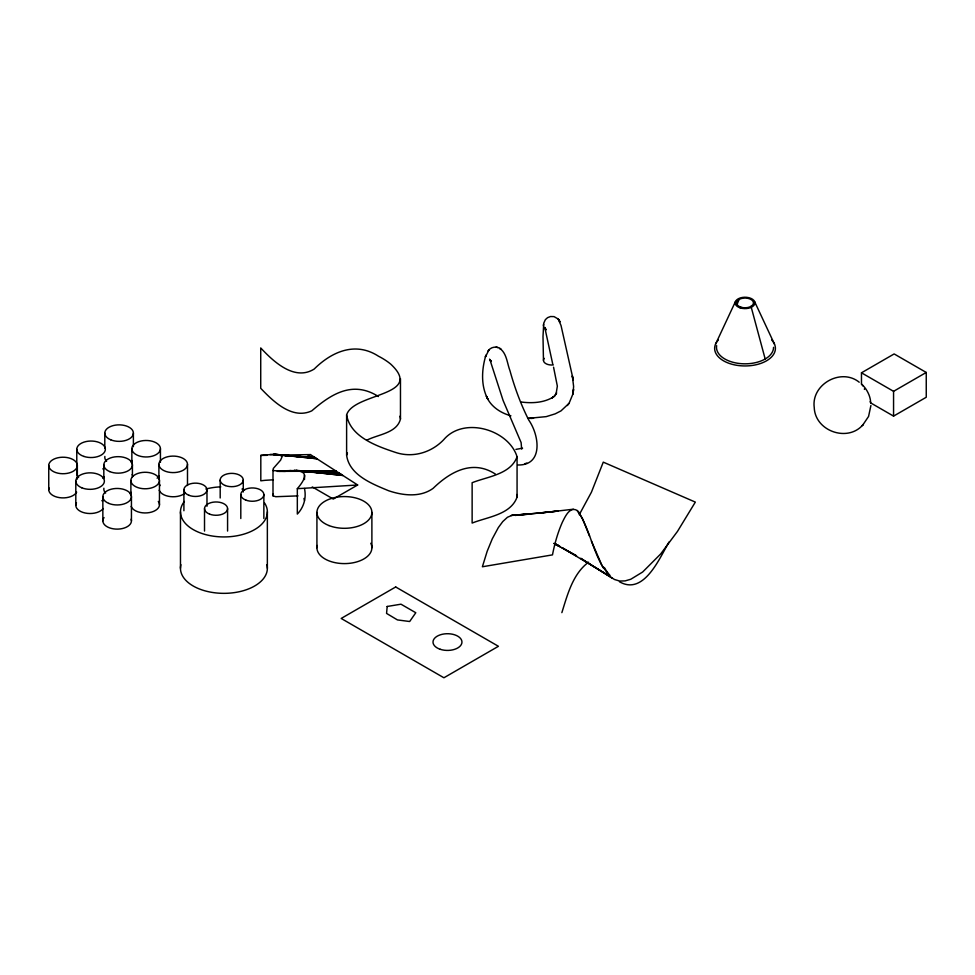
<?xml version="1.0" encoding="UTF-8"?>
<svg xmlns="http://www.w3.org/2000/svg" width="975" height="975" viewBox="0 0 975 975"><rect width="100%" height="100%" fill="white"/><g stroke="black" fill="none" stroke-linecap="round" stroke-linejoin="round"><path stroke-width="1.46" d="M500.955 349.148L499.7 348.343C506.805 353.291 507.073 363.163 509.949 370.634C514.666 387.66 520.784 404.284 528.755 420.067C539.577 435.569 543.221 465.514 518.054 464.99M870.907 405.515L868.567 416.447L862.826 424.978M273.122 479.81L265.115 480.322A89.493 51.675 0 0 0 260.812 480.821L260.812 455.423A89.493 51.675 0 0 1 265.115 454.935C270.538 455.069 277.899 452.534 282.165 456.592L280.581 460.176L273.329 468.427L273 470.45C287.113 472.765 318.74 463.6 297.326 488.682L297.326 514.069C303.883 507.268 306.503 497.92 304.493 488.512M531.278 418.348L528.413 418.336L546.232 416.63L555.189 413.851L560.991 410.889L569.071 403.309L572.995 393.803L573.617 386.502L572.337 375.838L561.027 325.504L558.139 318.996L554.056 316.619L550.57 316.522L547.572 317.655L545.378 319.642L543.745 323.176L543.002 336.485L543.465 360.311M378.434 396.533C352.816 380.262 331.244 393.961 311.781 410.853C292.195 419.92 273.293 401.481 260.727 388.306L260.727 347.953C273.573 361.688 294.511 381.347 314.157 369.074C331.61 351.78 355.266 341.189 378.434 356.18A77.61 44.801 0 0 1 390.67 364.077C425.173 396.179 353.572 392.633 346.612 414.887L346.612 455.24C349.257 475.105 372.292 483.941 388.623 490.742C402.894 495.532 420.164 497.701 433.107 488.365C450.133 471.827 472.485 459.164 495.446 474.118M400.469 378.653L400.469 419.006C396.886 433.302 377.886 434.338 366.649 440.286M543.599 324.078L543.38 325.723M517.067 456.763C510.693 474.411 487.549 476.568 472.132 482.71L472.132 523.063C487.549 516.908 510.693 514.763 517.067 497.116L517.067 456.763C508.682 429.622 463.612 416.008 443.637 439.786C431.279 452.668 412.644 458.226 395.411 452.376C376.655 446.111 350.305 436.934 346.612 414.887M561.856 612.653C567.487 594.701 572.764 573.897 588.583 562.161M485.94 355.156L485.404 356.887L488.962 349.903L488.024 350.927M485.635 356.107C481.601 370.061 480.846 386.063 487.866 399.202L486.354 396.143C490.51 406.417 500.528 412.986 510.9 415.801M346.612 455.24L347.441 452.973M737.161 304.261L738.916 299.764M715.553 344.151L735.467 301.531M273.329 493.813L273 495.836L275.754 496.714L297.984 495.885M668.996 542.027C659.514 558.212 643.805 595.92 619.43 581.734M579.26 514.678L591.447 492.156L603.269 462.138L695.333 502.101L677.467 531.424L660.636 554.007L642.647 572.02L630.813 579.235L625.109 580.905L619.637 581.039L614.457 579.479L580.686 558.322L611.995 578.017M567.352 405.551L569.071 403.309M488.499 350.403C491.217 346.747 496.909 346.04 500.48 348.843M859.219 382.212C841.084 367.551 811.029 384.345 814.247 407.574C815.027 430.852 847.178 442.504 862.668 425.137M862.119 425.697L863.399 424.393M307.844 456.081L310.416 454.594L357.654 484.989L333.279 499.054L312.256 486.915M861.473 372.803L894.148 353.937L926.25 372.462L926.25 397.252L893.563 416.118L870.638 402.882A17.087 9.86 60 0 0 861.473 384.053L861.473 372.803L893.563 391.328L926.25 372.462M524.879 463.747L526.817 463.064M578.687 512.082A11.139 5.947 72.8 0 0 577.176 510.486C569.717 506.001 564.988 517.018 562.343 522.259C557.737 532.679 554.641 543.709 552.484 554.872L482.381 566.768L487.183 551.265L492.278 538.846L498.335 527.585L502.783 521.552L507.451 517.274L512.265 515.227L528.499 514.069L511.058 515.495M573.337 509.218L549.681 511.96M541.734 512.813L558.139 511.034M558.395 511.034L542.283 512.716M526.195 514.312L550.729 511.875M515.909 449.39L522.551 448.183L521.637 449.012L521.125 442.601L503.088 400.445L489.974 359.86L490.9 361.213L489.608 359.348L490.9 361.213M542.819 512.667L527.341 514.093M297.326 488.682L357.654 484.989M513.24 515.129L529.401 514.166L512.265 515.227A9.64 8.373 -53.7 0 1 514.203 515.141L515.994 515.47M260.812 455.423L267.016 455.325M279.411 455.118L310.416 454.594M277.278 471.376L335.437 470.693M279.021 471.352L336.217 471.193L280.958 471.254L285.443 471.413M304.907 472.058L315.376 472.4M318.374 472.497L339.324 473.192L289.685 470.62L340.104 473.692L296.424 470.791M269.929 454.545L274.45 454.85M278.96 455.154L315.083 457.592L273.122 454.423L315.668 457.97L274.645 454.411L316.826 458.713L277.424 454.545M296.363 470.827L340.884 474.191L294.06 470.413L341.664 474.703L296.095 470.413L342.834 475.447L298.85 470.584M520.601 401.944C531.789 403.479 544.196 402.943 553.922 396.63L552.033 397.922L555.482 394.972L554.738 395.887L556.603 392.852L556.079 394.034L557.347 386.124L553.556 367.185M497.896 347.49L496.019 347.112M554.641 543.636L558.712 545.683M554.214 543.526L559.431 546.207L554.458 543.636M554.933 543.952L560.15 546.683L553.922 543.38M554.348 543.636L576.566 555.86L561.966 547.706L609.619 576.067L602.014 565.573L591.423 541.125M490.547 360.713L491.363 361.493M546.049 329.574L545.183 328.49L546.171 329.696M577.163 510.583L582.367 518.383L589.534 536.055M559.016 320.117L558.297 319.227L559.163 320.312M578.663 512.168C589.534 529.559 592.788 550.631 603.525 568.169M559.979 321.921L559.333 320.653L559.833 321.616M545.305 328.636L544.745 327.295L552.679 363.833M754.565 301.531L774.491 344.151M303.956 498.444L304.493 500.455M751.006 306.369L765.18 358.995M399.945 416.191L400.469 419.006M516.823 494.508L517.067 497.116M893.563 391.328L893.563 416.118M371.889 512.436L371.889 547.743M316.924 512.436L316.924 547.743M304.493 475.069L304.493 479.542M273 470.45L273 495.836M267.357 511.851L267.357 568.267M263.859 494.605L263.859 518.529M243.262 480.029L243.262 491.997M240.801 494.605L240.801 518.529M227.577 508.621L227.577 531.058M220.192 480.029L220.192 497.981M206.98 489.803L206.98 506.257M204.518 508.621L204.518 531.058M187.493 464.344A14.296 8.251 0 0 1 166.055 471.498A14.296 8.251 0 0 1 166.055 457.202A14.296 8.251 0 0 1 187.493 464.344L187.493 485.501M183.909 489.803L183.909 510.742M180.473 511.851L180.473 568.267M160.436 448.732A14.296 8.251 0 0 1 138.998 455.873A14.296 8.251 0 0 1 138.998 441.577A14.296 8.251 0 0 1 160.436 448.732L160.436 462.321M159.461 480.529A14.296 8.251 0 0 1 138.023 487.671A14.296 8.251 0 0 1 138.023 473.375A14.296 8.251 0 0 1 159.461 480.529L159.461 504.697M158.901 464.344L158.901 479.456M133.392 433.107L133.392 446.708M132.417 464.904L132.417 476.994M131.857 448.732L131.857 463.832M131.442 496.702L131.442 520.882M130.882 480.529L130.882 495.629M104.8 433.107L104.8 448.22M103.825 464.904L103.825 478.506M102.85 496.702L102.85 520.882M77.342 465.477A14.296 8.251 0 0 1 55.892 472.619A14.296 8.251 0 0 1 55.892 458.323A14.296 8.251 0 0 1 77.342 465.477L77.342 479.066M76.781 449.292L76.781 473.46M75.806 481.089L75.806 505.257M48.75 465.477L48.75 489.645M184.97 493.192A14.296 8.251 0 0 1 170.381 496.604A14.296 8.251 0 0 1 159.205 490.206M159.571 486.013A14.296 8.251 0 0 1 160.192 485.087M610.045 575.469A41.681 33.893 87.4 0 1 604.342 567.499M370.78 543.27A27.483 15.868 0 0 1 346.369 563.562A27.483 15.868 0 0 1 317.204 545.476M553.349 364.906A8.153 4.704 0 0 1 545.269 363.261A8.153 4.704 0 0 1 544.208 358.361M861.473 384.053A28.08 16.209 -60 0 1 862.96 385.929M864.35 388.94A28.08 16.209 -60 0 1 864.496 389.378M870.212 401.542A28.385 16.392 0 0 1 870.638 402.882M773.541 347.356A28.519 16.465 0 0 1 743.547 363.797A28.519 16.465 0 0 1 716.649 345.65M771.688 340.007A30.383 17.538 0 0 1 745.022 365.954A30.383 17.538 0 0 1 718.356 340.007M264.627 503.088A43.448 25.082 0 0 1 222.361 536.92A43.448 25.082 0 0 1 184.397 501.442M205.871 489.036A43.448 25.082 0 0 1 220.813 486.842M241.958 489.036A43.448 25.082 0 0 1 244.737 489.84M266.918 564.696A43.448 25.082 0 0 1 223.921 593.348A43.448 25.082 0 0 1 180.911 564.696M159.266 476.178A14.296 8.251 0 0 1 157.121 478.189M133.027 476.178A14.296 8.251 0 0 1 132.149 474.593M132.21 460.566A14.296 8.251 0 0 1 130.869 461.955M106.592 461.285A14.296 8.251 0 0 1 104.873 456.434M158.291 501.418A14.296 8.251 0 0 1 149.492 512.57A14.296 8.251 0 0 1 131.174 506.391M131.235 492.363A14.296 8.251 0 0 1 129.894 493.752M105.617 493.082A14.296 8.251 0 0 1 103.898 488.231M104.191 476.738A14.296 8.251 0 0 1 102.85 478.14M78.573 477.47A14.296 8.251 0 0 1 76.854 472.607M102.85 468.792A14.296 8.251 0 0 1 103.569 469.462M131.137 519.188A14.296 8.251 0 0 1 115.708 529.084A14.296 8.251 0 0 1 104.032 517.603M103.216 508.536A14.296 8.251 0 0 1 85.081 512.996A14.296 8.251 0 0 1 76.477 502.759M101.875 500.589A14.296 8.251 0 0 1 102.594 501.26M76.672 492.143A14.296 8.251 0 0 1 59.402 497.628A14.296 8.251 0 0 1 49.055 487.951M387.173 606.474L386.575 613.421L397.434 619.917L409.671 621.514L415.789 612.739L400.981 604.195L387.173 606.474M573.532 389.513L572.995 393.803L573.532 389.513M395.692 586.974L341.177 618.455L443.918 677.771L498.432 646.291L395.692 586.974M533.471 418.275L530.936 418.348L533.471 418.275M572.873 378.982L572.337 375.838L573.093 380.311L572.873 378.982M440.249 649.301A14.467 8.348 0 0 0 461.955 642.062A14.467 8.348 0 0 0 440.249 634.835A14.467 8.348 0 0 0 440.249 649.301M329.002 525.574A27.483 15.868 0 0 0 371.828 513.569A27.483 15.868 0 0 0 332.402 498.164A27.483 15.868 0 0 0 329.002 525.574M740.793 307.149A8.458 4.887 0 0 0 753.48 302.92A8.458 4.887 0 0 0 740.793 298.691A8.458 4.887 0 0 0 740.793 307.149M740.098 307.844A9.848 5.679 0 0 0 754.869 302.92A9.848 5.679 0 0 0 740.098 297.997A9.848 5.679 0 0 0 740.098 307.844M225.262 485.538A11.529 6.654 0 0 0 243.226 480.504A11.529 6.654 0 0 0 226.688 474.033A11.529 6.654 0 0 0 225.262 485.538M188.979 495.312A11.529 6.654 0 0 0 206.944 490.279A11.529 6.654 0 0 0 190.405 483.807A11.529 6.654 0 0 0 188.979 495.312M209.588 514.13A11.529 6.654 0 0 0 227.553 509.096A11.529 6.654 0 0 0 211.014 502.637A11.529 6.654 0 0 0 209.588 514.13M245.871 500.114A11.529 6.654 0 0 0 263.835 495.081A11.529 6.654 0 0 0 247.297 488.609A11.529 6.654 0 0 0 245.871 500.114M110.711 439.798A14.296 8.251 0 0 0 133.319 433.96A14.296 8.251 0 0 0 113.271 425.575A14.296 8.251 0 0 0 110.711 439.798M109.736 471.595A14.296 8.251 0 0 0 132.344 465.758A14.296 8.251 0 0 0 112.296 457.372A14.296 8.251 0 0 0 109.736 471.595M83.923 456.434A14.296 8.251 0 0 0 105.361 449.292A14.296 8.251 0 0 0 83.923 442.138A14.296 8.251 0 0 0 83.923 456.434M108.761 503.393A14.296 8.251 0 0 0 131.369 497.555A14.296 8.251 0 0 0 111.321 489.17A14.296 8.251 0 0 0 108.761 503.393M81.705 487.768A14.296 8.251 0 0 0 104.313 481.942A14.296 8.251 0 0 0 84.264 473.558A14.296 8.251 0 0 0 81.705 487.768"/></g></svg>
